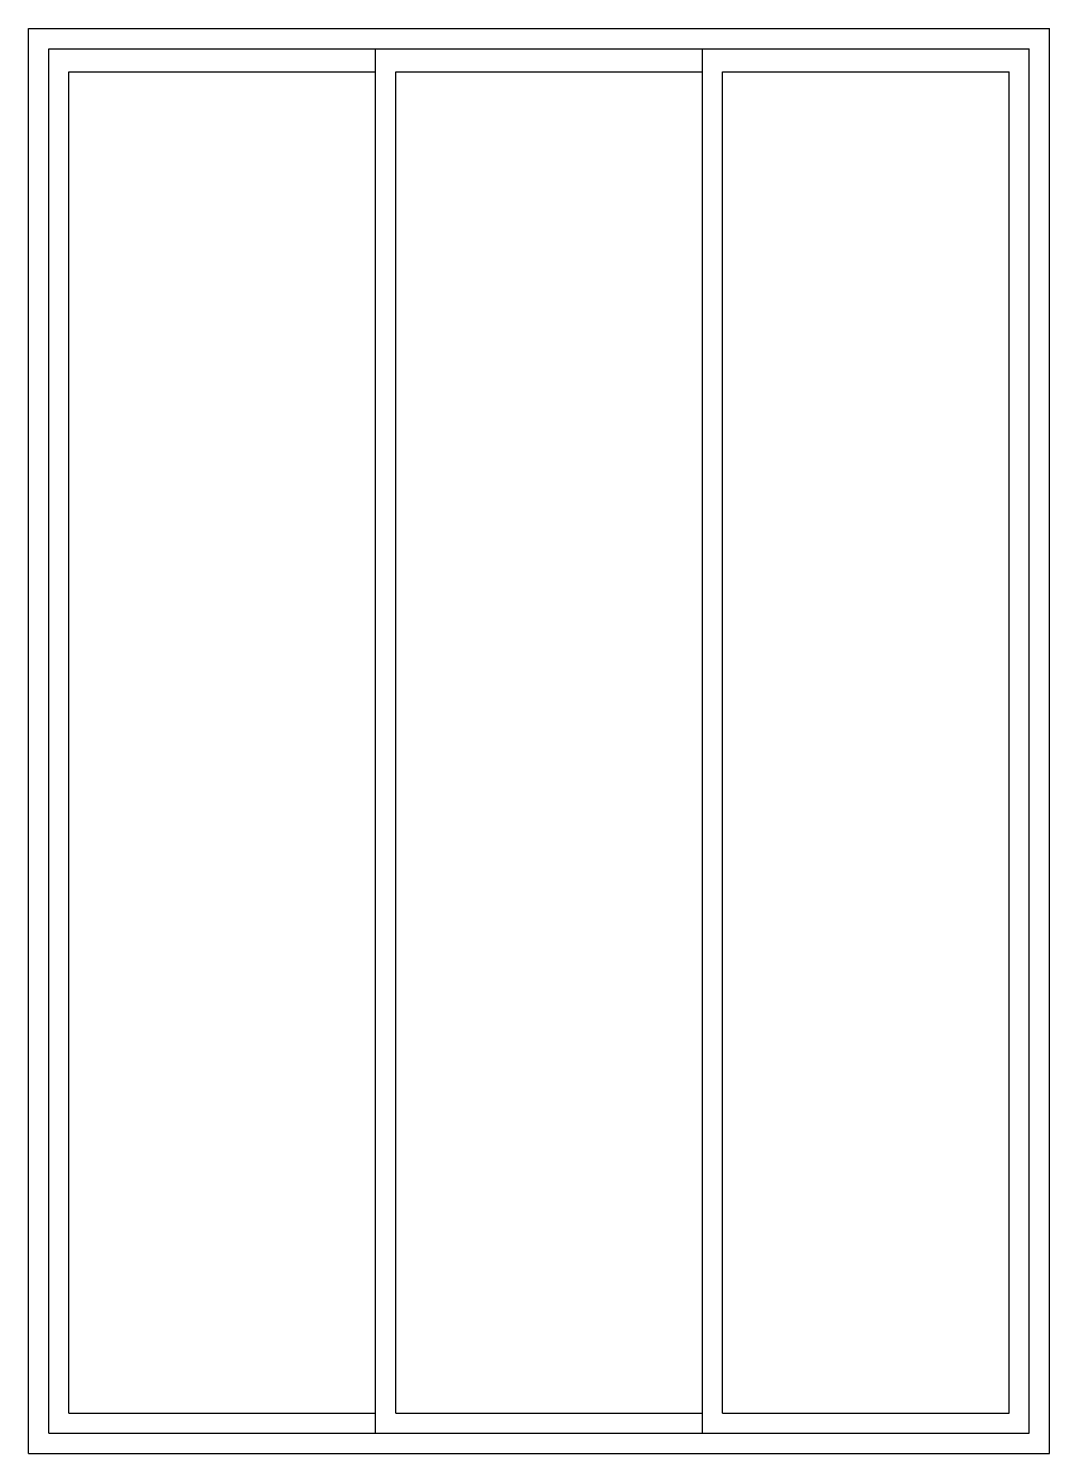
# Model space of a CAD drawing. Units: millimetres at full size, sheet at 1:100. Extents: x -6402 to -4632, y -3525 to -1055.
import ezdxf

# ---------------------------------------------------------------- set-up
doc = ezdxf.new("R2010")
doc.units = ezdxf.units.MM
doc.header["$LTSCALE"] = 100
doc.layers.add('0-0', color=7, linetype='Continuous')

msp = doc.modelspace()

# ---------------------------------------------------------------- linework, layer by layer
at = {"layer": '0-0'}
for p, q in [((-6402.3, -3524.8), (-6402.3, -1054.8)), ((-6402.3, -1054.8), (-4632.3, -1054.8)), ((-4632.3, -3524.8), (-4632.3, -1054.8)), ((-6367.3, -3489.8), (-6367.3, -1089.8)), ((-6367.3, -1089.8), (-4667.3, -1089.8)), ((-5800.7, -3489.8), (-5800.7, -1089.8)), ((-5234, -3489.8), (-5234, -1089.8)), ((-4667.3, -3489.8), (-4667.3, -1089.8)), ((-6332.3, -3454.8), (-6332.3, -1129.8)), ((-6332.3, -1129.8), (-5800.7, -1129.8)), ((-5765.7, -3454.8), (-5765.7, -1129.8)), ((-5765.7, -1129.8), (-5234, -1129.8)), ((-5199, -3454.8), (-5199, -1129.8)), ((-5199, -1129.8), (-4702.3, -1129.8)), ((-4702.3, -3454.8), (-4702.3, -1129.8)), ((-6332.3, -3454.8), (-5800.7, -3454.8)), ((-5765.7, -3454.8), (-5234, -3454.8)), ((-5199, -3454.8), (-4702.3, -3454.8)), ((-6367.3, -3489.8), (-4667.3, -3489.8)), ((-6402.3, -3524.8), (-4632.3, -3524.8))]:
    msp.add_line(p, q, dxfattribs=at)

doc.saveas('drawing.dxf')
